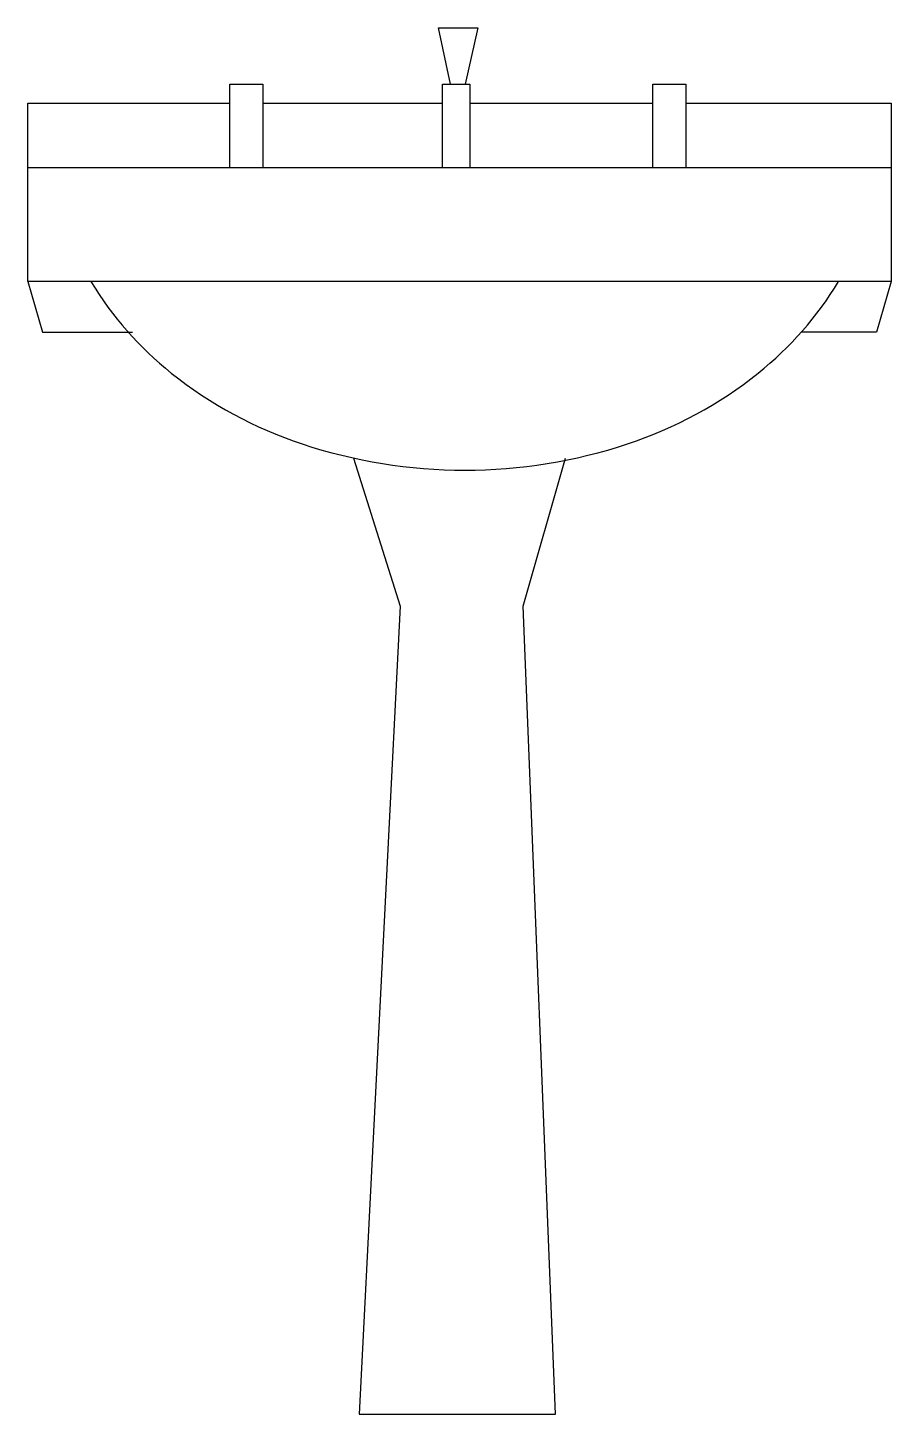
# Model space of a CAD drawing. Extents: x -279 to 281, y 0 to 899.
import ezdxf

# ---------------------------------------------------------------- set-up
doc = ezdxf.new("R2010")
doc.units = 0
doc.header["$LTSCALE"] = 100
doc.layers.get('0').update_dxf_attribs({"linetype": 'CONTINUOUS'})

msp = doc.modelspace()

# ---------------------------------------------------------------- linework, layer by layer
at = {"color": 0}
for points in [[(-4.4, 862.31), (-12.25, 898.94), (13.22, 898.94), (5.04, 862.31)], [(-147.6, 808.24), (-147.6, 862.31), (-126.2, 862.31), (-126.2, 808.24)], [(-9.57, 808.27), (-9.57, 862.31), (8.05, 862.31), (8.05, 808.27)], [(126.73, 808.24), (126.73, 862.31), (148.13, 862.31), (148.13, 808.24)], [(148.13, 850), (281.41, 850), (281.41, 734.33), (-278.59, 734.33), (-278.59, 850)], [(-278.59, 850), (-147.6, 850)], [(-126.2, 850), (-9.57, 850)], [(8.05, 850), (126.73, 850)], [(-278.59, 808.27), (281.41, 808.27)], [(-278.59, 734.33), (-268.9, 701.62), (-210.7, 701.62)], [(281.41, 734.33), (271.73, 701.62), (223.11, 701.62)], [(-67.37, 619.98), (-36.96, 523.91), (-63.61, 0), (63.61, 0), (42.61, 523.91), (70.19, 619.98)]]:
    msp.add_lwpolyline(points, dxfattribs=at)
msp.add_lwpolyline([(-237.56, 734.33, 0.088275), (-185.47, 675.06, 0.08882), (-100.69, 629.13, 0.080005), (4.83, 612.13, 0.080005), (110.36, 629.13, 0.08882), (195.14, 675.06, 0.088275), (247.22, 734.33, 0.120235)], format="xyb", dxfattribs=at)

doc.saveas('drawing.dxf')
